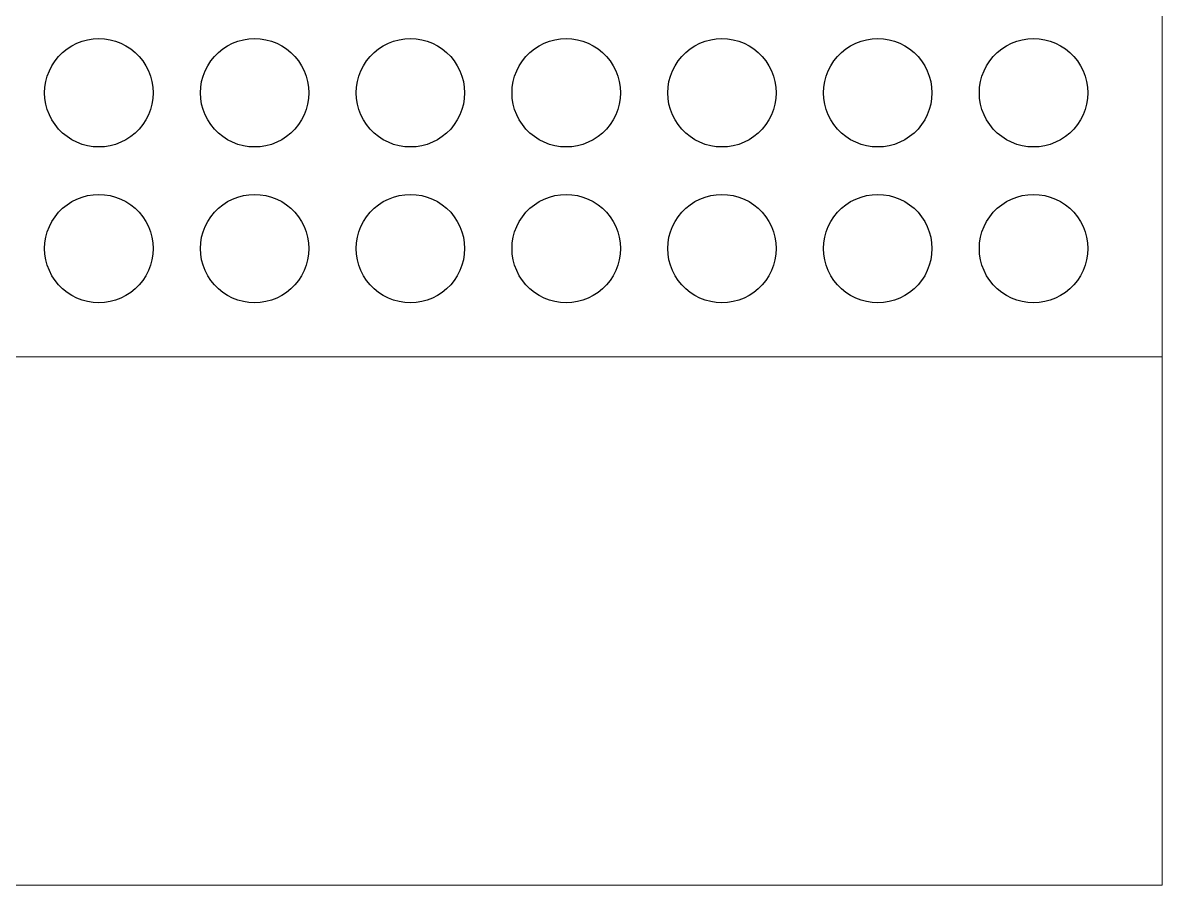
# Model space of a CAD drawing. Header units: millimetres. Extents: x -141 to 182, y -84 to 150.
# Drawn here: x 13.9 to 182.1, y -83.5 to 43.8 of the extents above; entities that cross this region are included whole.
import ezdxf

# ---------------------------------------------------------------- set-up
doc = ezdxf.new("R2010")
doc.units = ezdxf.units.MM
doc.layers.add('TOP_Full_CutOut_90', color=7, linetype='Continuous')
doc.layers.add('TOP_Full_CutOut_90_3', color=7, linetype='Continuous', lineweight=18)

msp = doc.modelspace()

# ---------------------------------------------------------------- linework, layer by layer
at = {"layer": 'TOP_Full_CutOut_90'}
for points in [[(26.797435, 41.283696), (27.606277, 41.066967), (28.388034, 40.766879), (29.134141, 40.386718), (29.836423, 39.930651), (30.487186, 39.403674), (31.0793, 38.81156), (31.606277, 38.160797), (32.062344, 37.458515), (32.442505, 36.712408), (32.742593, 35.930651), (32.959322, 35.121808), (33.090316, 34.294743), (33.134141, 33.458515), (33.090316, 32.622287), (32.959322, 31.795221), (32.742593, 30.986379), (32.442505, 30.204622), (32.062344, 29.458515), (31.606277, 28.756233), (31.0793, 28.10547), (30.487186, 27.513356), (29.836423, 26.986379), (29.134141, 26.530312), (28.388034, 26.150151), (27.606277, 25.850063), (26.797435, 25.633334), (25.970369, 25.50234), (25.134141, 25.458515), (24.297913, 25.50234), (23.470848, 25.633334), (22.662005, 25.850063), (21.880248, 26.150151), (21.134141, 26.530312), (20.431859, 26.986379), (19.781096, 27.513356), (19.188982, 28.10547), (18.662005, 28.756233), (18.205938, 29.458515), (17.825777, 30.204622), (17.525689, 30.986379), (17.30896, 31.795221), (17.177966, 32.622287), (17.134141, 33.458515), (17.177966, 34.294743), (17.30896, 35.121808), (17.525689, 35.930651), (17.825777, 36.712408), (18.205938, 37.458515), (18.662005, 38.160797), (19.188982, 38.81156), (19.781096, 39.403674), (20.431859, 39.930651), (21.134141, 40.386718), (21.880248, 40.766879), (22.662005, 41.066967), (23.470848, 41.283696), (24.297913, 41.41469), (25.134141, 41.458515), (25.970369, 41.41469), (26.797435, 41.283696)], [(49.797435, 41.283696), (50.606277, 41.066967), (51.388034, 40.766879), (52.134141, 40.386718), (52.836423, 39.930651), (53.487186, 39.403674), (54.0793, 38.81156), (54.606277, 38.160797), (55.062344, 37.458515), (55.442505, 36.712408), (55.742593, 35.930651), (55.959322, 35.121808), (56.090316, 34.294743), (56.134141, 33.458515), (56.090316, 32.622287), (55.959322, 31.795221), (55.742593, 30.986379), (55.442505, 30.204622), (55.062344, 29.458515), (54.606277, 28.756233), (54.0793, 28.10547), (53.487186, 27.513356), (52.836423, 26.986379), (52.134141, 26.530312), (51.388034, 26.150151), (50.606277, 25.850063), (49.797435, 25.633334), (48.970369, 25.50234), (48.134141, 25.458515), (47.297913, 25.50234), (46.470848, 25.633334), (45.662005, 25.850063), (44.880248, 26.150151), (44.134141, 26.530312), (43.431859, 26.986379), (42.781096, 27.513356), (42.188982, 28.10547), (41.662005, 28.756233), (41.205938, 29.458515), (40.825777, 30.204622), (40.525689, 30.986379), (40.30896, 31.795221), (40.177966, 32.622287), (40.134141, 33.458515), (40.177966, 34.294743), (40.30896, 35.121808), (40.525689, 35.930651), (40.825777, 36.712408), (41.205938, 37.458515), (41.662005, 38.160797), (42.188982, 38.81156), (42.781096, 39.403674), (43.431859, 39.930651), (44.134141, 40.386718), (44.880248, 40.766879), (45.662005, 41.066967), (46.470848, 41.283696), (47.297913, 41.41469), (48.134141, 41.458515), (48.970369, 41.41469), (49.797435, 41.283696)], [(72.797435, 41.283696), (73.606277, 41.066967), (74.388034, 40.766879), (75.134141, 40.386718), (75.836423, 39.930651), (76.487186, 39.403674), (77.0793, 38.81156), (77.606277, 38.160797), (78.062344, 37.458515), (78.442505, 36.712408), (78.742593, 35.930651), (78.959322, 35.121808), (79.090316, 34.294743), (79.134141, 33.458515), (79.090316, 32.622287), (78.959322, 31.795221), (78.742593, 30.986379), (78.442505, 30.204622), (78.062344, 29.458515), (77.606277, 28.756233), (77.0793, 28.10547), (76.487186, 27.513356), (75.836423, 26.986379), (75.134141, 26.530312), (74.388034, 26.150151), (73.606277, 25.850063), (72.797435, 25.633334), (71.970369, 25.50234), (71.134141, 25.458515), (70.297913, 25.50234), (69.470848, 25.633334), (68.662005, 25.850063), (67.880248, 26.150151), (67.134141, 26.530312), (66.431859, 26.986379), (65.781096, 27.513356), (65.188982, 28.10547), (64.662005, 28.756233), (64.205938, 29.458515), (63.825777, 30.204622), (63.525689, 30.986379), (63.30896, 31.795221), (63.177966, 32.622287), (63.134141, 33.458515), (63.177966, 34.294743), (63.30896, 35.121808), (63.525689, 35.930651), (63.825777, 36.712408), (64.205938, 37.458515), (64.662005, 38.160797), (65.188982, 38.81156), (65.781096, 39.403674), (66.431859, 39.930651), (67.134141, 40.386718), (67.880248, 40.766879), (68.662005, 41.066967), (69.470848, 41.283696), (70.297913, 41.41469), (71.134141, 41.458515), (71.970369, 41.41469), (72.797435, 41.283696)], [(95.797435, 41.283696), (96.606277, 41.066967), (97.388034, 40.766879), (98.134141, 40.386718), (98.836423, 39.930651), (99.487186, 39.403674), (100.0793, 38.81156), (100.606277, 38.160797), (101.062344, 37.458515), (101.442505, 36.712408), (101.742593, 35.930651), (101.959322, 35.121808), (102.090316, 34.294743), (102.134141, 33.458515), (102.090316, 32.622287), (101.959322, 31.795221), (101.742593, 30.986379), (101.442505, 30.204622), (101.062344, 29.458515), (100.606277, 28.756233), (100.0793, 28.10547), (99.487186, 27.513356), (98.836423, 26.986379), (98.134141, 26.530312), (97.388034, 26.150151), (96.606277, 25.850063), (95.797435, 25.633334), (94.970369, 25.50234), (94.134141, 25.458515), (93.297913, 25.50234), (92.470848, 25.633334), (91.662005, 25.850063), (90.880248, 26.150151), (90.134141, 26.530312), (89.431859, 26.986379), (88.781096, 27.513356), (88.188982, 28.10547), (87.662005, 28.756233), (87.205938, 29.458515), (86.825777, 30.204622), (86.525689, 30.986379), (86.30896, 31.795221), (86.177966, 32.622287), (86.134141, 33.458515), (86.177966, 34.294743), (86.30896, 35.121808), (86.525689, 35.930651), (86.825777, 36.712408), (87.205938, 37.458515), (87.662005, 38.160797), (88.188982, 38.81156), (88.781096, 39.403674), (89.431859, 39.930651), (90.134141, 40.386718), (90.880248, 40.766879), (91.662005, 41.066967), (92.470848, 41.283696), (93.297913, 41.41469), (94.134141, 41.458515), (94.970369, 41.41469), (95.797435, 41.283696)], [(118.797435, 41.283696), (119.606277, 41.066967), (120.388034, 40.766879), (121.134141, 40.386718), (121.836423, 39.930651), (122.487186, 39.403674), (123.0793, 38.81156), (123.606277, 38.160797), (124.062344, 37.458515), (124.442505, 36.712408), (124.742593, 35.930651), (124.959322, 35.121808), (125.090316, 34.294743), (125.134141, 33.458515), (125.090316, 32.622287), (124.959322, 31.795221), (124.742593, 30.986379), (124.442505, 30.204622), (124.062344, 29.458515), (123.606277, 28.756233), (123.0793, 28.10547), (122.487186, 27.513356), (121.836423, 26.986379), (121.134141, 26.530312), (120.388034, 26.150151), (119.606277, 25.850063), (118.797435, 25.633334), (117.970369, 25.50234), (117.134141, 25.458515), (116.297913, 25.50234), (115.470848, 25.633334), (114.662005, 25.850063), (113.880248, 26.150151), (113.134141, 26.530312), (112.431859, 26.986379), (111.781096, 27.513356), (111.188982, 28.10547), (110.662005, 28.756233), (110.205938, 29.458515), (109.825777, 30.204622), (109.525689, 30.986379), (109.30896, 31.795221), (109.177966, 32.622287), (109.134141, 33.458515), (109.177966, 34.294743), (109.30896, 35.121808), (109.525689, 35.930651), (109.825777, 36.712408), (110.205938, 37.458515), (110.662005, 38.160797), (111.188982, 38.81156), (111.781096, 39.403674), (112.431859, 39.930651), (113.134141, 40.386718), (113.880248, 40.766879), (114.662005, 41.066967), (115.470848, 41.283696), (116.297913, 41.41469), (117.134141, 41.458515), (117.970369, 41.41469), (118.797435, 41.283696)], [(141.797435, 41.283696), (142.606277, 41.066967), (143.388034, 40.766879), (144.134141, 40.386718), (144.836423, 39.930651), (145.487186, 39.403674), (146.0793, 38.81156), (146.606277, 38.160797), (147.062344, 37.458515), (147.442505, 36.712408), (147.742593, 35.930651), (147.959322, 35.121808), (148.090316, 34.294743), (148.134141, 33.458515), (148.090316, 32.622287), (147.959322, 31.795221), (147.742593, 30.986379), (147.442505, 30.204622), (147.062344, 29.458515), (146.606277, 28.756233), (146.0793, 28.10547), (145.487186, 27.513356), (144.836423, 26.986379), (144.134141, 26.530312), (143.388034, 26.150151), (142.606277, 25.850063), (141.797435, 25.633334), (140.970369, 25.50234), (140.134141, 25.458515), (139.297913, 25.50234), (138.470848, 25.633334), (137.662005, 25.850063), (136.880248, 26.150151), (136.134141, 26.530312), (135.431859, 26.986379), (134.781096, 27.513356), (134.188982, 28.10547), (133.662005, 28.756233), (133.205938, 29.458515), (132.825777, 30.204622), (132.525689, 30.986379), (132.30896, 31.795221), (132.177966, 32.622287), (132.134141, 33.458515), (132.177966, 34.294743), (132.30896, 35.121808), (132.525689, 35.930651), (132.825777, 36.712408), (133.205938, 37.458515), (133.662005, 38.160797), (134.188982, 38.81156), (134.781096, 39.403674), (135.431859, 39.930651), (136.134141, 40.386718), (136.880248, 40.766879), (137.662005, 41.066967), (138.470848, 41.283696), (139.297913, 41.41469), (140.134141, 41.458515), (140.970369, 41.41469), (141.797435, 41.283696)], [(164.797435, 41.283696), (165.606277, 41.066967), (166.388034, 40.766879), (167.134141, 40.386718), (167.836423, 39.930651), (168.487186, 39.403674), (169.0793, 38.81156), (169.606277, 38.160797), (170.062344, 37.458515), (170.442505, 36.712408), (170.742593, 35.930651), (170.959322, 35.121808), (171.090316, 34.294743), (171.134141, 33.458515), (171.090316, 32.622287), (170.959322, 31.795221), (170.742593, 30.986379), (170.442505, 30.204622), (170.062344, 29.458515), (169.606277, 28.756233), (169.0793, 28.10547), (168.487186, 27.513356), (167.836423, 26.986379), (167.134141, 26.530312), (166.388034, 26.150151), (165.606277, 25.850063), (164.797435, 25.633334), (163.970369, 25.50234), (163.134141, 25.458515), (162.297913, 25.50234), (161.470848, 25.633334), (160.662005, 25.850063), (159.880248, 26.150151), (159.134141, 26.530312), (158.431859, 26.986379), (157.781096, 27.513356), (157.188982, 28.10547), (156.662005, 28.756233), (156.205938, 29.458515), (155.825777, 30.204622), (155.525689, 30.986379), (155.30896, 31.795221), (155.177966, 32.622287), (155.134141, 33.458515), (155.177966, 34.294743), (155.30896, 35.121808), (155.525689, 35.930651), (155.825777, 36.712408), (156.205938, 37.458515), (156.662005, 38.160797), (157.188982, 38.81156), (157.781096, 39.403674), (158.431859, 39.930651), (159.134141, 40.386718), (159.880248, 40.766879), (160.662005, 41.066967), (161.470848, 41.283696), (162.297913, 41.41469), (163.134141, 41.458515), (163.970369, 41.41469), (164.797435, 41.283696)], [(26.797435, 18.283696), (27.606277, 18.066967), (28.388034, 17.766879), (29.134141, 17.386718), (29.836423, 16.930651), (30.487186, 16.403674), (31.0793, 15.81156), (31.606277, 15.160797), (32.062344, 14.458515), (32.442505, 13.712408), (32.742593, 12.930651), (32.959322, 12.121808), (33.090316, 11.294743), (33.134141, 10.458515), (33.090316, 9.622287), (32.959322, 8.795221), (32.742593, 7.986379), (32.442505, 7.204622), (32.062344, 6.458515), (31.606277, 5.756233), (31.0793, 5.10547), (30.487186, 4.513356), (29.836423, 3.986379), (29.134141, 3.530312), (28.388034, 3.150151), (27.606277, 2.850063), (26.797435, 2.633334), (25.970369, 2.50234), (25.134141, 2.458515), (24.297913, 2.50234), (23.470848, 2.633334), (22.662005, 2.850063), (21.880248, 3.150151), (21.134141, 3.530312), (20.431859, 3.986379), (19.781096, 4.513356), (19.188982, 5.10547), (18.662005, 5.756233), (18.205938, 6.458515), (17.825777, 7.204622), (17.525689, 7.986379), (17.30896, 8.795221), (17.177966, 9.622287), (17.134141, 10.458515), (17.177966, 11.294743), (17.30896, 12.121808), (17.525689, 12.930651), (17.825777, 13.712408), (18.205938, 14.458515), (18.662005, 15.160797), (19.188982, 15.81156), (19.781096, 16.403674), (20.431859, 16.930651), (21.134141, 17.386718), (21.880248, 17.766879), (22.662005, 18.066967), (23.470848, 18.283696), (24.297913, 18.41469), (25.134141, 18.458515), (25.970369, 18.41469), (26.797435, 18.283696)], [(49.797435, 18.283696), (50.606277, 18.066967), (51.388034, 17.766879), (52.134141, 17.386718), (52.836423, 16.930651), (53.487186, 16.403674), (54.0793, 15.81156), (54.606277, 15.160797), (55.062344, 14.458515), (55.442505, 13.712408), (55.742593, 12.930651), (55.959322, 12.121808), (56.090316, 11.294743), (56.134141, 10.458515), (56.090316, 9.622287), (55.959322, 8.795221), (55.742593, 7.986379), (55.442505, 7.204622), (55.062344, 6.458515), (54.606277, 5.756233), (54.0793, 5.10547), (53.487186, 4.513356), (52.836423, 3.986379), (52.134141, 3.530312), (51.388034, 3.150151), (50.606277, 2.850063), (49.797435, 2.633334), (48.970369, 2.50234), (48.134141, 2.458515), (47.297913, 2.50234), (46.470848, 2.633334), (45.662005, 2.850063), (44.880248, 3.150151), (44.134141, 3.530312), (43.431859, 3.986379), (42.781096, 4.513356), (42.188982, 5.10547), (41.662005, 5.756233), (41.205938, 6.458515), (40.825777, 7.204622), (40.525689, 7.986379), (40.30896, 8.795221), (40.177966, 9.622287), (40.134141, 10.458515), (40.177966, 11.294743), (40.30896, 12.121808), (40.525689, 12.930651), (40.825777, 13.712408), (41.205938, 14.458515), (41.662005, 15.160797), (42.188982, 15.81156), (42.781096, 16.403674), (43.431859, 16.930651), (44.134141, 17.386718), (44.880248, 17.766879), (45.662005, 18.066967), (46.470848, 18.283696), (47.297913, 18.41469), (48.134141, 18.458515), (48.970369, 18.41469), (49.797435, 18.283696)], [(72.797435, 18.283696), (73.606277, 18.066967), (74.388034, 17.766879), (75.134141, 17.386718), (75.836423, 16.930651), (76.487186, 16.403674), (77.0793, 15.81156), (77.606277, 15.160797), (78.062344, 14.458515), (78.442505, 13.712408), (78.742593, 12.930651), (78.959322, 12.121808), (79.090316, 11.294743), (79.134141, 10.458515), (79.090316, 9.622287), (78.959322, 8.795221), (78.742593, 7.986379), (78.442505, 7.204622), (78.062344, 6.458515), (77.606277, 5.756233), (77.0793, 5.10547), (76.487186, 4.513356), (75.836423, 3.986379), (75.134141, 3.530312), (74.388034, 3.150151), (73.606277, 2.850063), (72.797435, 2.633334), (71.970369, 2.50234), (71.134141, 2.458515), (70.297913, 2.50234), (69.470848, 2.633334), (68.662005, 2.850063), (67.880248, 3.150151), (67.134141, 3.530312), (66.431859, 3.986379), (65.781096, 4.513356), (65.188982, 5.10547), (64.662005, 5.756233), (64.205938, 6.458515), (63.825777, 7.204622), (63.525689, 7.986379), (63.30896, 8.795221), (63.177966, 9.622287), (63.134141, 10.458515), (63.177966, 11.294743), (63.30896, 12.121808), (63.525689, 12.930651), (63.825777, 13.712408), (64.205938, 14.458515), (64.662005, 15.160797), (65.188982, 15.81156), (65.781096, 16.403674), (66.431859, 16.930651), (67.134141, 17.386718), (67.880248, 17.766879), (68.662005, 18.066967), (69.470848, 18.283696), (70.297913, 18.41469), (71.134141, 18.458515), (71.970369, 18.41469), (72.797435, 18.283696)], [(95.797435, 18.283696), (96.606277, 18.066967), (97.388034, 17.766879), (98.134141, 17.386718), (98.836423, 16.930651), (99.487186, 16.403674), (100.0793, 15.81156), (100.606277, 15.160797), (101.062344, 14.458515), (101.442505, 13.712408), (101.742593, 12.930651), (101.959322, 12.121808), (102.090316, 11.294743), (102.134141, 10.458515), (102.090316, 9.622287), (101.959322, 8.795221), (101.742593, 7.986379), (101.442505, 7.204622), (101.062344, 6.458515), (100.606277, 5.756233), (100.0793, 5.10547), (99.487186, 4.513356), (98.836423, 3.986379), (98.134141, 3.530312), (97.388034, 3.150151), (96.606277, 2.850063), (95.797435, 2.633334), (94.970369, 2.50234), (94.134141, 2.458515), (93.297913, 2.50234), (92.470848, 2.633334), (91.662005, 2.850063), (90.880248, 3.150151), (90.134141, 3.530312), (89.431859, 3.986379), (88.781096, 4.513356), (88.188982, 5.10547), (87.662005, 5.756233), (87.205938, 6.458515), (86.825777, 7.204622), (86.525689, 7.986379), (86.30896, 8.795221), (86.177966, 9.622287), (86.134141, 10.458515), (86.177966, 11.294743), (86.30896, 12.121808), (86.525689, 12.930651), (86.825777, 13.712408), (87.205938, 14.458515), (87.662005, 15.160797), (88.188982, 15.81156), (88.781096, 16.403674), (89.431859, 16.930651), (90.134141, 17.386718), (90.880248, 17.766879), (91.662005, 18.066967), (92.470848, 18.283696), (93.297913, 18.41469), (94.134141, 18.458515), (94.970369, 18.41469), (95.797435, 18.283696)], [(118.797435, 18.283696), (119.606277, 18.066967), (120.388034, 17.766879), (121.134141, 17.386718), (121.836423, 16.930651), (122.487186, 16.403674), (123.0793, 15.81156), (123.606277, 15.160797), (124.062344, 14.458515), (124.442505, 13.712408), (124.742593, 12.930651), (124.959322, 12.121808), (125.090316, 11.294743), (125.134141, 10.458515), (125.090316, 9.622287), (124.959322, 8.795221), (124.742593, 7.986379), (124.442505, 7.204622), (124.062344, 6.458515), (123.606277, 5.756233), (123.0793, 5.10547), (122.487186, 4.513356), (121.836423, 3.986379), (121.134141, 3.530312), (120.388034, 3.150151), (119.606277, 2.850063), (118.797435, 2.633334), (117.970369, 2.50234), (117.134141, 2.458515), (116.297913, 2.50234), (115.470848, 2.633334), (114.662005, 2.850063), (113.880248, 3.150151), (113.134141, 3.530312), (112.431859, 3.986379), (111.781096, 4.513356), (111.188982, 5.10547), (110.662005, 5.756233), (110.205938, 6.458515), (109.825777, 7.204622), (109.525689, 7.986379), (109.30896, 8.795221), (109.177966, 9.622287), (109.134141, 10.458515), (109.177966, 11.294743), (109.30896, 12.121808), (109.525689, 12.930651), (109.825777, 13.712408), (110.205938, 14.458515), (110.662005, 15.160797), (111.188982, 15.81156), (111.781096, 16.403674), (112.431859, 16.930651), (113.134141, 17.386718), (113.880248, 17.766879), (114.662005, 18.066967), (115.470848, 18.283696), (116.297913, 18.41469), (117.134141, 18.458515), (117.970369, 18.41469), (118.797435, 18.283696)], [(141.797435, 18.283696), (142.606277, 18.066967), (143.388034, 17.766879), (144.134141, 17.386718), (144.836423, 16.930651), (145.487186, 16.403674), (146.0793, 15.81156), (146.606277, 15.160797), (147.062344, 14.458515), (147.442505, 13.712408), (147.742593, 12.930651), (147.959322, 12.121808), (148.090316, 11.294743), (148.134141, 10.458515), (148.090316, 9.622287), (147.959322, 8.795221), (147.742593, 7.986379), (147.442505, 7.204622), (147.062344, 6.458515), (146.606277, 5.756233), (146.0793, 5.10547), (145.487186, 4.513356), (144.836423, 3.986379), (144.134141, 3.530312), (143.388034, 3.150151), (142.606277, 2.850063), (141.797435, 2.633334), (140.970369, 2.50234), (140.134141, 2.458515), (139.297913, 2.50234), (138.470848, 2.633334), (137.662005, 2.850063), (136.880248, 3.150151), (136.134141, 3.530312), (135.431859, 3.986379), (134.781096, 4.513356), (134.188982, 5.10547), (133.662005, 5.756233), (133.205938, 6.458515), (132.825777, 7.204622), (132.525689, 7.986379), (132.30896, 8.795221), (132.177966, 9.622287), (132.134141, 10.458515), (132.177966, 11.294743), (132.30896, 12.121808), (132.525689, 12.930651), (132.825777, 13.712408), (133.205938, 14.458515), (133.662005, 15.160797), (134.188982, 15.81156), (134.781096, 16.403674), (135.431859, 16.930651), (136.134141, 17.386718), (136.880248, 17.766879), (137.662005, 18.066967), (138.470848, 18.283696), (139.297913, 18.41469), (140.134141, 18.458515), (140.970369, 18.41469), (141.797435, 18.283696)], [(164.797435, 18.283696), (165.606277, 18.066967), (166.388034, 17.766879), (167.134141, 17.386718), (167.836423, 16.930651), (168.487186, 16.403674), (169.0793, 15.81156), (169.606277, 15.160797), (170.062344, 14.458515), (170.442505, 13.712408), (170.742593, 12.930651), (170.959322, 12.121808), (171.090316, 11.294743), (171.134141, 10.458515), (171.090316, 9.622287), (170.959322, 8.795221), (170.742593, 7.986379), (170.442505, 7.204622), (170.062344, 6.458515), (169.606277, 5.756233), (169.0793, 5.10547), (168.487186, 4.513356), (167.836423, 3.986379), (167.134141, 3.530312), (166.388034, 3.150151), (165.606277, 2.850063), (164.797435, 2.633334), (163.970369, 2.50234), (163.134141, 2.458515), (162.297913, 2.50234), (161.470848, 2.633334), (160.662005, 2.850063), (159.880248, 3.150151), (159.134141, 3.530312), (158.431859, 3.986379), (157.781096, 4.513356), (157.188982, 5.10547), (156.662005, 5.756233), (156.205938, 6.458515), (155.825777, 7.204622), (155.525689, 7.986379), (155.30896, 8.795221), (155.177966, 9.622287), (155.134141, 10.458515), (155.177966, 11.294743), (155.30896, 12.121808), (155.525689, 12.930651), (155.825777, 13.712408), (156.205938, 14.458515), (156.662005, 15.160797), (157.188982, 15.81156), (157.781096, 16.403674), (158.431859, 16.930651), (159.134141, 17.386718), (159.880248, 17.766879), (160.662005, 18.066967), (161.470848, 18.283696), (162.297913, 18.41469), (163.134141, 18.458515), (163.970369, 18.41469), (164.797435, 18.283696)]]:
    msp.add_lwpolyline(points, dxfattribs=at)
at = {"layer": 'TOP_Full_CutOut_90_3'}
for points in [[(-62.865859, 72.458515), (182.134141, 72.458515), (182.134141, -5.541485), (-62.865859, -5.541485)], [(-62.865859, -5.541485), (182.134141, -5.541485), (182.134141, -83.541485), (-62.865859, -83.541485)]]:
    msp.add_lwpolyline(points, close=True, dxfattribs=at)

doc.saveas('drawing.dxf')
